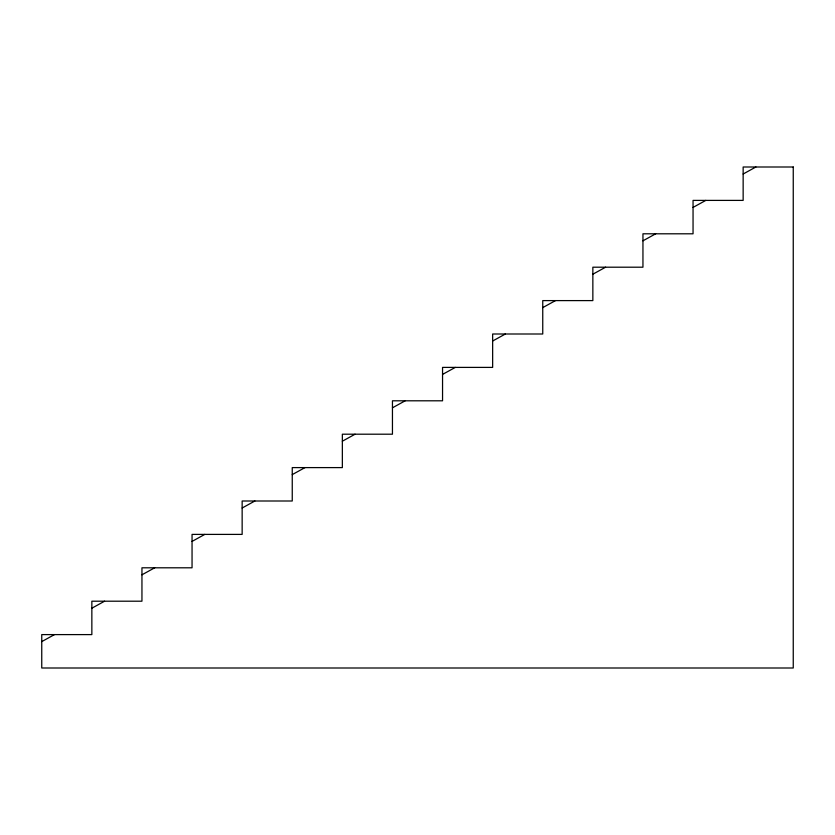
<?xml version="1.0" encoding="UTF-8"?>
<svg xmlns="http://www.w3.org/2000/svg" width="835" height="835" viewBox="0 0 835 835"><rect width="100%" height="100%" fill="white"/><g stroke="black" fill="none" stroke-linecap="round" stroke-linejoin="round"><path stroke-width="1.25" d="M743.15 174.014L755.884 167M693.05 207.414L705.784 200.4M642.95 240.814L655.684 233.8M592.85 274.214L605.584 267.2M542.75 307.614L555.484 300.6M492.65 341.014L505.384 334M442.55 374.414L455.284 367.4M392.45 407.814L405.184 400.8M342.35 441.214L355.084 434.2M292.25 474.614L304.984 467.6M242.15 508.014L254.884 501M192.05 541.414L204.784 534.4M141.95 574.814L154.684 567.8M91.85 608.214L104.584 601.2M41.75 641.614L54.484 634.6M793.25 167L743.15 167L743.15 200.4L693.05 200.4L693.05 233.8L642.95 233.8L642.95 267.2L592.85 267.2L592.85 300.6L542.75 300.6L542.75 334L492.65 334L492.65 367.4L442.55 367.4L442.55 400.8L392.45 400.8L392.45 434.2L342.35 434.2L342.35 467.6L292.25 467.6L292.25 501L242.15 501L242.15 534.4L192.05 534.4L192.05 567.8L141.95 567.8L141.95 601.2L91.85 601.2L91.85 634.6L41.75 634.6L41.75 668L793.25 668L793.25 167"/></g></svg>
